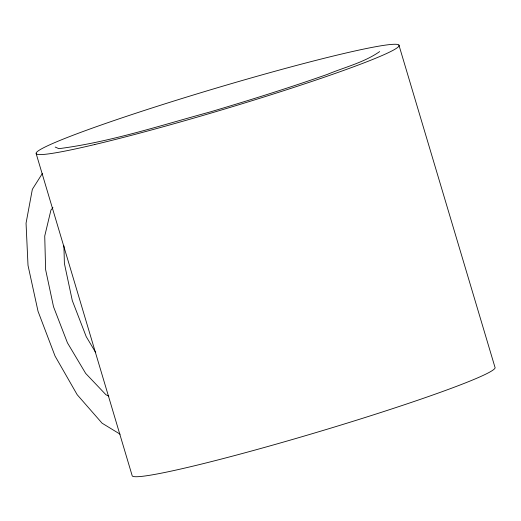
<?xml version="1.0" encoding="UTF-8"?>
<svg xmlns="http://www.w3.org/2000/svg" width="521" height="521" viewBox="0 0 521 521"><rect width="100%" height="100%" fill="white"/><g stroke="black" fill="none" stroke-linecap="round" stroke-linejoin="round"><path stroke-width="0.78" d="M42.344 173.526L32.354 189.312L26.05 223.209L28.01 265.384L38.033 311.304L55.031 356.012L77.173 394.697L102.083 423.195L120.123 434.195M52.94 207.664L50.934 210.087L44.728 236.046L45.62 269.644L53.52 306.752L67.437 342.818L85.678 373.414L105.991 394.781L108.837 396.142M379.672 51.592C363.912 62.592 344.726 67.157 327.168 74.457C288.595 88.01 249.572 100.24 210.38 111.885C160.299 125.502 110.511 141.986 58.886 148.674L55.18 147.046M95.74 352.606L86.206 336.612L72.282 300.545L64.389 263.437L63.92 245.84M398.917 45.073L494.95 367.214A189.383 11.234 -16.6 0 1 321.333 430.978A189.383 11.234 -16.6 0 1 132.243 475.927L36.209 153.786M94.796 144.519A189.383 11.234 -16.6 0 0 394.742 49.365A189.383 11.234 -16.6 0 0 163.151 104.408A189.383 11.234 -16.6 0 0 94.796 144.519"/></g></svg>
